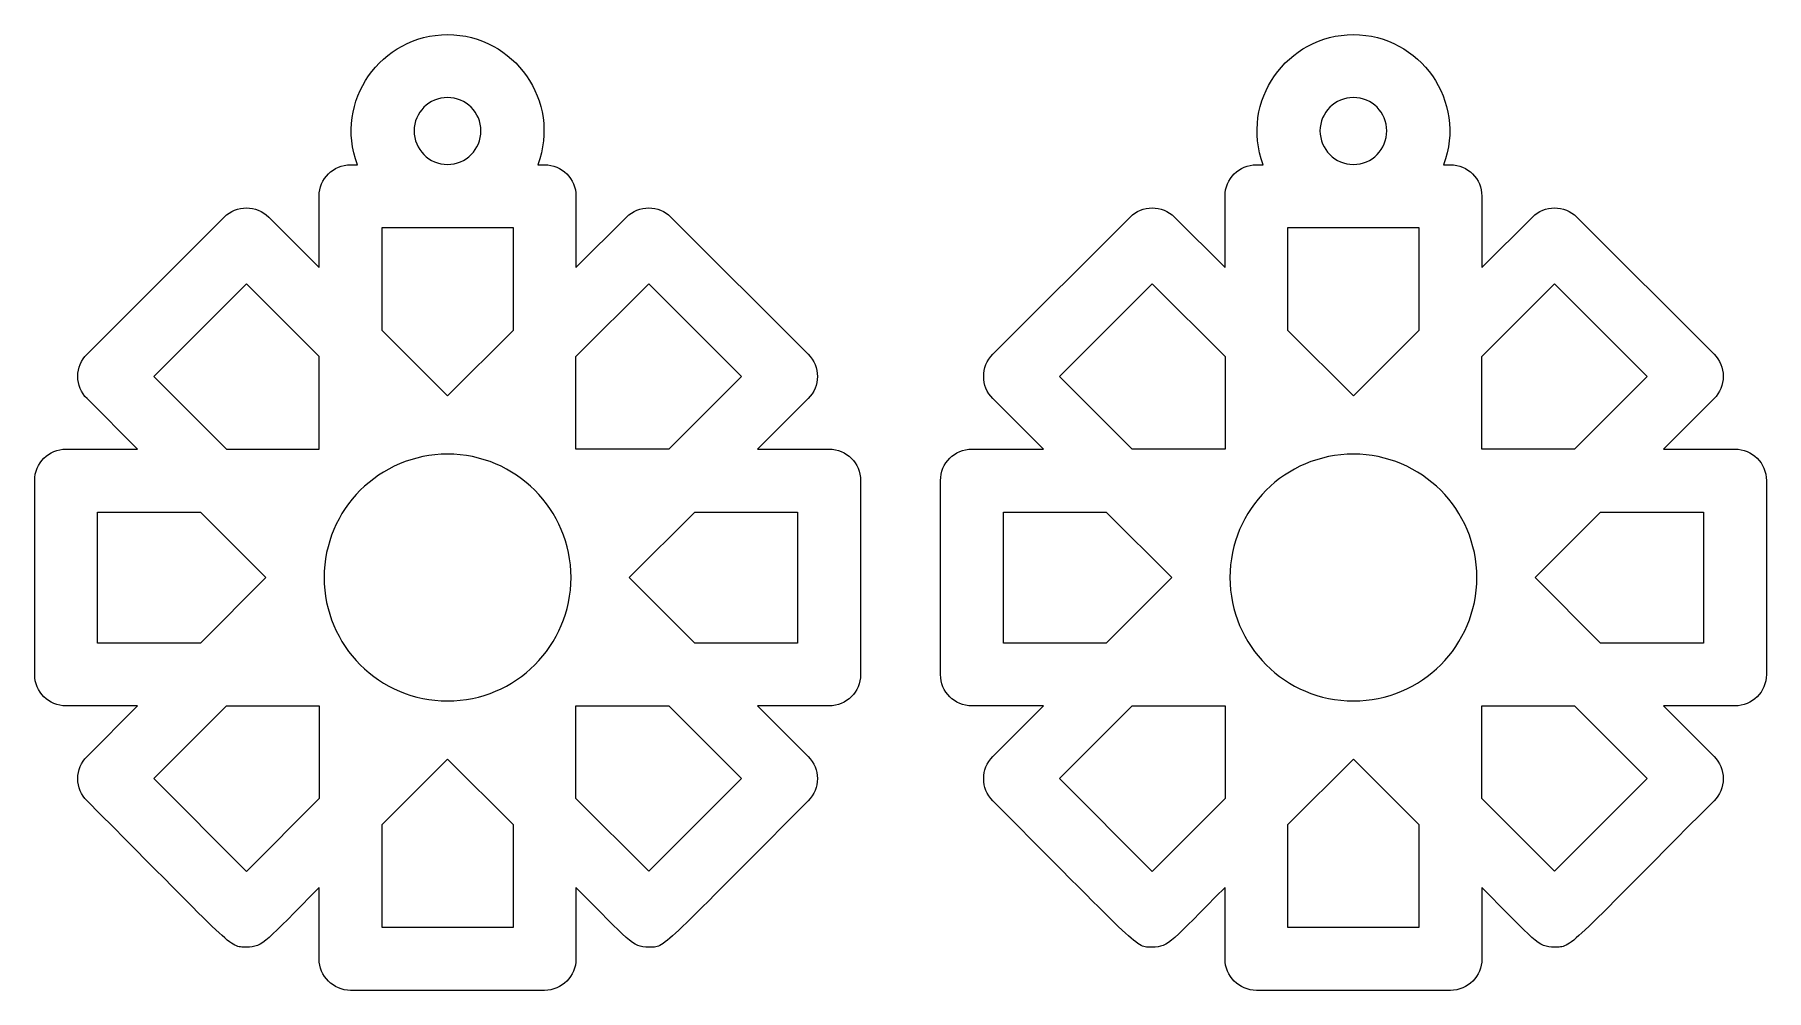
# Model space of a CAD drawing. Header units: inches. Extents: x 32 to 252, y 8 to 129.
import ezdxf

# ---------------------------------------------------------------- set-up
doc = ezdxf.new("R2010")
doc.units = ezdxf.units.IN
doc.header["$MEASUREMENT"] = 0
doc.layers.add('_U+0421_U+043B_U+043E_U+0439 1', color=7, linetype='Continuous')

msp = doc.modelspace()

# ---------------------------------------------------------------- linework, layer by layer
at = {"layer": '_U+0421_U+043B_U+043E_U+0439 1', "color": 1, "lineweight": 9, "true_color": 0xff0000}
for points in [[(76.33, 104.93), (92.99, 104.93), (92.99, 91.85), (84.66, 83.51), (76.33, 91.85), (76.33, 104.93), (76.33, 104.93)], [(208.2, 91.85), (199.86, 83.51), (191.53, 91.85), (191.53, 104.93), (208.2, 104.93), (208.2, 91.85), (208.2, 91.85)], [(100.99, 88.53), (110.24, 97.78), (122.03, 86), (112.78, 76.75), (100.99, 76.75), (100.99, 88.53)], [(183.53, 76.75), (171.74, 76.75), (162.49, 86), (174.28, 97.78), (183.53, 88.53), (183.53, 76.75)], [(216.19, 88.53), (225.45, 97.78), (237.23, 86), (227.98, 76.75), (216.19, 76.75), (216.19, 88.53), (216.19, 88.53)], [(40.15, 52.08), (40.15, 68.75), (53.23, 68.75), (61.56, 60.42), (53.23, 52.08), (40.15, 52.08)], [(129.18, 52.08), (116.09, 52.08), (107.76, 60.42), (116.09, 68.75), (129.18, 68.75), (129.18, 52.08)], [(155.35, 68.75), (168.43, 68.75), (176.76, 60.42), (168.43, 52.08), (155.35, 52.08), (155.35, 68.75), (155.35, 68.75)], [(231.29, 52.08), (222.96, 60.42), (231.29, 68.75), (244.38, 68.75), (244.38, 52.08), (231.29, 52.08), (231.29, 52.08)], [(68.33, 32.3), (59.08, 23.04), (47.29, 34.83), (56.54, 44.08), (68.33, 44.08), (68.33, 32.3), (68.33, 32.3)], [(110.24, 23.05), (100.99, 32.3), (100.99, 44.08), (112.78, 44.08), (122.03, 34.83), (110.24, 23.05)], [(162.49, 34.83), (171.74, 44.08), (183.53, 44.08), (183.53, 32.3), (174.28, 23.04), (162.49, 34.83)], [(216.19, 44.08), (227.98, 44.08), (237.23, 34.83), (225.45, 23.05), (216.2, 32.3), (216.2, 44.08), (216.19, 44.08)], [(92.99, 15.9), (76.33, 15.9), (76.33, 28.98), (84.66, 37.32), (92.99, 28.98), (92.99, 15.9), (92.99, 15.9)], [(191.53, 28.98), (199.86, 37.32), (208.19, 28.98), (208.19, 15.9), (191.53, 15.9), (191.53, 28.98), (191.53, 28.98)]]:
    msp.add_lwpolyline(points, dxfattribs=at)
for points, knots in [([(133.18, 76.75), (133.18, 76.75), (124.09, 76.75), (124.09, 76.75), (124.09, 76.75), (130.51, 83.17), (130.51, 83.17), (132.08, 84.73), (132.08, 87.27), (130.51, 88.83), (130.51, 88.83), (113.07, 106.27), (113.07, 106.27), (111.51, 107.83), (108.98, 107.83), (107.42, 106.27), (107.42, 106.27), (100.99, 99.85), (100.99, 99.85), (100.99, 99.85), (100.99, 108.93), (100.99, 108.93), (100.99, 111.14), (99.2, 112.93), (96.99, 112.93), (96.99, 112.93), (96.12, 112.93), (96.12, 112.93), (99.16, 121), (93.12, 129.48), (84.66, 129.48), (76.18, 129.48), (70.17, 120.99), (73.2, 112.93), (73.2, 112.93), (72.33, 112.93), (72.33, 112.93), (70.12, 112.93), (68.33, 111.14), (68.33, 108.93), (68.33, 108.93), (68.33, 99.85), (68.33, 99.85), (68.33, 99.85), (61.91, 106.27), (61.91, 106.27), (60.34, 107.83), (57.81, 107.83), (56.25, 106.27), (56.25, 106.27), (38.81, 88.83), (38.81, 88.83), (38.06, 88.08), (37.63, 87.06), (37.63, 86), (37.63, 84.94), (38.06, 83.92), (38.81, 83.17), (38.81, 83.17), (45.23, 76.75), (45.23, 76.75), (45.23, 76.75), (36.15, 76.75), (36.15, 76.75), (33.94, 76.75), (32.15, 74.96), (32.15, 72.75), (32.15, 72.75), (32.15, 48.08), (32.15, 48.08), (32.15, 45.87), (33.94, 44.08), (36.15, 44.08), (36.15, 44.08), (45.23, 44.08), (45.23, 44.08), (45.23, 44.08), (38.81, 37.66), (38.81, 37.66), (38.06, 36.91), (37.63, 35.89), (37.63, 34.83), (37.63, 33.77), (38.06, 32.75), (38.81, 32), (57.68, 13.13), (56.81, 13.39), (59.08, 13.39), (61.23, 13.39), (61.55, 14.2), (68.33, 20.98), (68.33, 20.98), (68.33, 11.9), (68.33, 11.9), (68.33, 9.69), (70.12, 7.9), (72.33, 7.9), (72.33, 7.9), (96.99, 7.9), (96.99, 7.9), (99.2, 7.9), (100.99, 9.69), (100.99, 11.9), (100.99, 11.9), (100.99, 20.98), (100.99, 20.98), (107.78, 14.19), (108.1, 13.39), (110.24, 13.39), (112.45, 13.39), (111.51, 13), (130.51, 32), (132.08, 33.56), (132.08, 36.1), (130.51, 37.66), (130.51, 37.66), (124.09, 44.08), (124.09, 44.08), (124.09, 44.08), (133.18, 44.08), (133.18, 44.08), (135.38, 44.08), (137.18, 45.87), (137.18, 48.08), (137.18, 48.08), (137.18, 72.75), (137.18, 72.75), (137.18, 74.96), (135.38, 76.75), (133.18, 76.75)], [0, 0, 0, 0, 1, 1, 1, 2, 2, 2, 3, 3, 3, 4, 4, 4, 5, 5, 5, 6, 6, 6, 7, 7, 7, 8, 8, 8, 9, 9, 9, 10, 10, 10, 11, 11, 11, 12, 12, 12, 13, 13, 13, 14, 14, 14, 15, 15, 15, 16, 16, 16, 17, 17, 17, 18, 18, 18, 19, 19, 19, 20, 20, 20, 21, 21, 21, 22, 22, 22, 23, 23, 23, 24, 24, 24, 25, 25, 25, 26, 26, 26, 27, 27, 27, 28, 28, 28, 29, 29, 29, 30, 30, 30, 31, 31, 31, 32, 32, 32, 33, 33, 33, 34, 34, 34, 35, 35, 35, 36, 36, 36, 37, 37, 37, 38, 38, 38, 39, 39, 39, 40, 40, 40, 41, 41, 41, 42, 42, 42, 43, 43, 43, 43]), ([(147.35, 72.75), (147.35, 72.75), (147.35, 48.08), (147.35, 48.08), (147.35, 45.87), (149.14, 44.08), (151.35, 44.08), (151.35, 44.08), (160.43, 44.08), (160.43, 44.08), (160.43, 44.08), (154.01, 37.66), (154.01, 37.66), (152.45, 36.1), (152.45, 33.56), (154.01, 32), (173.01, 13), (172.07, 13.39), (174.28, 13.39), (176.42, 13.39), (176.74, 14.2), (183.53, 20.98), (183.53, 20.98), (183.53, 11.9), (183.53, 11.9), (183.53, 9.69), (185.32, 7.9), (187.53, 7.9), (187.53, 7.9), (212.2, 7.9), (212.2, 7.9), (214.41, 7.9), (216.2, 9.69), (216.2, 11.9), (216.2, 11.9), (216.2, 20.98), (216.2, 20.98), (222.98, 14.2), (223.29, 13.39), (225.45, 13.39), (227.71, 13.39), (226.84, 13.13), (245.72, 32), (246.47, 32.75), (246.89, 33.77), (246.89, 34.83), (246.89, 35.89), (246.47, 36.91), (245.72, 37.66), (245.72, 37.66), (239.3, 44.08), (239.3, 44.08), (239.3, 44.08), (248.38, 44.08), (248.38, 44.08), (250.59, 44.08), (252.38, 45.87), (252.38, 48.08), (252.38, 48.08), (252.38, 72.75), (252.38, 72.75), (252.38, 74.96), (250.59, 76.75), (248.38, 76.75), (248.38, 76.75), (239.3, 76.75), (239.3, 76.75), (239.3, 76.75), (245.72, 83.17), (245.72, 83.17), (246.47, 83.92), (246.89, 84.94), (246.89, 86), (246.89, 87.06), (246.47, 88.08), (245.72, 88.83), (245.72, 88.83), (228.27, 106.27), (228.27, 106.27), (226.71, 107.83), (224.18, 107.83), (222.62, 106.27), (222.62, 106.27), (216.19, 99.85), (216.19, 99.85), (216.19, 99.85), (216.19, 108.93), (216.19, 108.93), (216.19, 111.14), (214.4, 112.93), (212.2, 112.93), (212.2, 112.93), (211.32, 112.93), (211.32, 112.93), (214.35, 120.99), (208.34, 129.48), (199.86, 129.48), (191.4, 129.48), (185.37, 121), (188.4, 112.93), (188.4, 112.93), (187.53, 112.93), (187.53, 112.93), (185.32, 112.93), (183.53, 111.14), (183.53, 108.93), (183.53, 108.93), (183.53, 99.85), (183.53, 99.85), (183.53, 99.85), (177.11, 106.27), (177.11, 106.27), (175.54, 107.83), (173.01, 107.83), (171.45, 106.27), (171.45, 106.27), (154.01, 88.83), (154.01, 88.83), (152.45, 87.27), (152.45, 84.73), (154.01, 83.17), (154.01, 83.17), (160.43, 76.75), (160.43, 76.75), (160.43, 76.75), (151.35, 76.75), (151.35, 76.75), (149.14, 76.75), (147.35, 74.96), (147.35, 72.75)], [0, 0, 0, 0, 1, 1, 1, 2, 2, 2, 3, 3, 3, 4, 4, 4, 5, 5, 5, 6, 6, 6, 7, 7, 7, 8, 8, 8, 9, 9, 9, 10, 10, 10, 11, 11, 11, 12, 12, 12, 13, 13, 13, 14, 14, 14, 15, 15, 15, 16, 16, 16, 17, 17, 17, 18, 18, 18, 19, 19, 19, 20, 20, 20, 21, 21, 21, 22, 22, 22, 23, 23, 23, 24, 24, 24, 25, 25, 25, 26, 26, 26, 27, 27, 27, 28, 28, 28, 29, 29, 29, 30, 30, 30, 31, 31, 31, 32, 32, 32, 33, 33, 33, 34, 34, 34, 35, 35, 35, 36, 36, 36, 37, 37, 37, 38, 38, 38, 39, 39, 39, 40, 40, 40, 41, 41, 41, 42, 42, 42, 43, 43, 43, 43]), ([(84.66, 121.48), (87.01, 121.48), (88.91, 119.57), (88.91, 117.23), (88.91, 114.88), (87.01, 112.97), (84.66, 112.97), (82.31, 112.97), (80.41, 114.88), (80.41, 117.23), (80.41, 119.57), (82.31, 121.48), (84.66, 121.48)], [0, 0, 0, 0, 1, 1, 1, 2, 2, 2, 3, 3, 3, 4, 4, 4, 4]), ([(204.11, 117.23), (204.11, 114.88), (202.21, 112.97), (199.86, 112.97), (197.51, 112.97), (195.61, 114.88), (195.61, 117.23), (195.61, 119.57), (197.51, 121.48), (199.86, 121.48), (202.21, 121.48), (204.11, 119.57), (204.11, 117.23)], [0, 0, 0, 0, 1, 1, 1, 2, 2, 2, 3, 3, 3, 4, 4, 4, 4]), ([(68.33, 76.75), (68.33, 76.75), (56.54, 76.75), (56.54, 76.75), (56.54, 76.75), (47.29, 86), (47.29, 86), (47.29, 86), (59.08, 97.78), (59.08, 97.78), (59.08, 97.78), (68.33, 88.53), (68.33, 88.53), (68.33, 88.53), (68.33, 76.75), (68.33, 76.75)], [0, 0, 0, 0, 1, 1, 1, 2, 2, 2, 3, 3, 3, 4, 4, 4, 5, 5, 5, 5]), ([(84.66, 44.72), (75.99, 44.72), (68.96, 51.75), (68.96, 60.42), (68.96, 69.08), (75.99, 76.11), (84.66, 76.11), (93.33, 76.11), (100.36, 69.08), (100.36, 60.42), (100.36, 51.75), (93.33, 44.72), (84.66, 44.72)], [0, 0, 0, 0, 1, 1, 1, 2, 2, 2, 3, 3, 3, 4, 4, 4, 4]), ([(184.16, 60.42), (184.16, 69.09), (191.19, 76.11), (199.86, 76.11), (208.53, 76.11), (215.56, 69.08), (215.56, 60.42), (215.56, 51.75), (208.53, 44.72), (199.86, 44.72), (191.19, 44.72), (184.16, 51.75), (184.16, 60.42)], [0, 0, 0, 0, 1, 1, 1, 2, 2, 2, 3, 3, 3, 4, 4, 4, 4])]:
    msp.add_open_spline(points, degree=3, knots=knots, dxfattribs=at)

doc.saveas('drawing.dxf')
